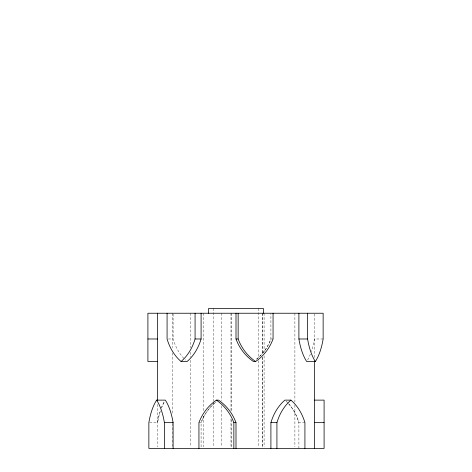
<?xml version="1.0" encoding="UTF-8"?>
<svg xmlns="http://www.w3.org/2000/svg" width="472" height="472" viewBox="0 0 472 472"><rect width="100%" height="100%" fill="white"/><g stroke="black" fill="none" stroke-linecap="round" stroke-linejoin="round"><path stroke-width="0.35" stroke-dasharray="2.36 1.77" d="M168.415 338.984L173.1 338.984A47.07 36.798 -90 0 0 185.537 360.106M273.058 338.984L270.91 338.984A47.07 45.89 -90 0 1 255.871 359.735A47.07 45.89 90 0 0 270.91 338.984L270.91 313.237M323.137 338.984L314.435 338.984A47.07 20.426 90 0 1 311.319 351.646M149.589 422.652L157.565 422.652A47.07 20.426 -90 0 1 160.462 410.628A47.07 20.426 90 0 0 157.565 422.652M198.942 422.652L201.09 422.652A47.07 45.89 -90 0 1 216.607 401.53M304.924 422.652L298.9 422.652A47.07 36.798 90 0 0 286.463 401.53A47.07 36.798 -90 0 1 287.466 402.527M314.435 313.974L314.435 357.333M298.9 448.4L298.9 422.652A47.07 36.798 -90 0 0 288.445 403.56M294.894 313.237L294.894 402.12M294.894 405.059L294.894 446.931M264.09 313.237L264.09 352.171M264.09 355.841L264.09 446.931M262.497 313.237L262.497 353.64M262.497 357.31L262.497 446.931M262.178 313.237L262.178 353.64M262.178 357.31L262.178 446.931M258.526 308.411L258.526 357.776M258.526 360.72L258.526 446.925M231.304 313.237L231.304 411.672M231.304 419.75L231.304 446.931M230.985 313.237L230.985 410.935M230.985 419.018L230.985 446.931M221.25 313.237L221.25 400.651M221.25 405.796L221.25 446.931M213.474 308.411L213.474 401.247M213.474 401.985L213.474 446.925M203.172 313.237L203.172 411.672M203.172 416.08L203.172 446.931M201.09 446.931L201.09 422.652A47.07 45.89 90 0 1 216.129 401.902M190.552 313.237L190.552 347.764M190.552 352.171L190.552 357.31M190.552 360.248L190.552 446.931M173.1 313.974L173.1 338.984M172.28 313.237L172.28 347.764M172.28 352.903L172.28 413.142M172.28 423.425L172.28 446.931M157.565 404.303L157.565 446.931M161.359 408.121A47.07 20.426 -90 0 1 164.468 401.53A47.07 20.426 90 0 0 161.595 407.519M310.405 354.118A47.07 20.426 90 0 1 307.532 360.106"/><path stroke-width="0.71" d="M147.907 338.984L157.565 338.984M167.076 313.237L167.076 338.984A47.07 36.798 -90 0 0 181.077 361.511A47.07 36.798 90 0 0 195.072 338.984L201.09 338.984L201.09 313.237M236 313.237L236 338.984L238.148 338.984A47.07 45.89 90 0 0 255.6 361.511A47.07 45.89 90 0 0 273.058 338.984L273.058 313.237M298.9 338.984L307.602 338.984A47.07 20.426 90 0 0 315.367 361.511L306.67 361.511A47.07 20.426 90 0 1 298.9 338.984L298.9 313.237M157.565 361.511L147.907 361.511L147.907 313.237L323.137 313.237L323.137 338.984A47.07 20.426 -90 0 1 315.367 361.511M181.077 361.511L187.095 361.511A47.07 36.798 -90 0 0 201.09 338.984M255.6 361.511L253.452 361.511A47.07 45.89 -90 0 1 236 338.984M314.435 400.126L324.093 400.126L324.093 448.4L148.863 448.4L148.863 422.652A47.07 20.426 -90 0 1 156.633 400.126L165.33 400.126A47.07 20.426 90 0 1 173.1 422.652L173.1 448.4M198.942 448.394L198.942 422.652A47.07 45.89 -90 0 1 216.4 400.126L218.548 400.126A47.07 45.89 -90 0 1 236 422.652L236 448.394M304.924 448.4L304.924 422.652A47.07 36.798 -90 0 0 290.923 400.126L284.905 400.126A47.07 36.798 -90 0 0 270.91 422.652L270.91 448.4M156.633 400.126A47.07 20.426 -90 0 1 164.398 422.652L173.1 422.652M216.4 400.126A47.07 45.89 -90 0 1 233.852 422.652L236 422.652M270.91 422.652L276.928 422.652A47.07 36.798 -90 0 1 290.923 400.126M314.435 422.652L324.093 422.652M314.435 361.003L314.435 448.4M307.602 313.237L307.602 338.984M276.928 422.652L276.928 448.4M263.352 313.237L263.352 308.411L208.648 308.411L208.648 313.237M238.148 313.237L238.148 338.984M233.852 422.652L233.852 448.394M195.072 313.237L195.072 338.984M164.398 422.652L164.398 448.4M157.565 313.237L157.565 400.634"/></g></svg>
